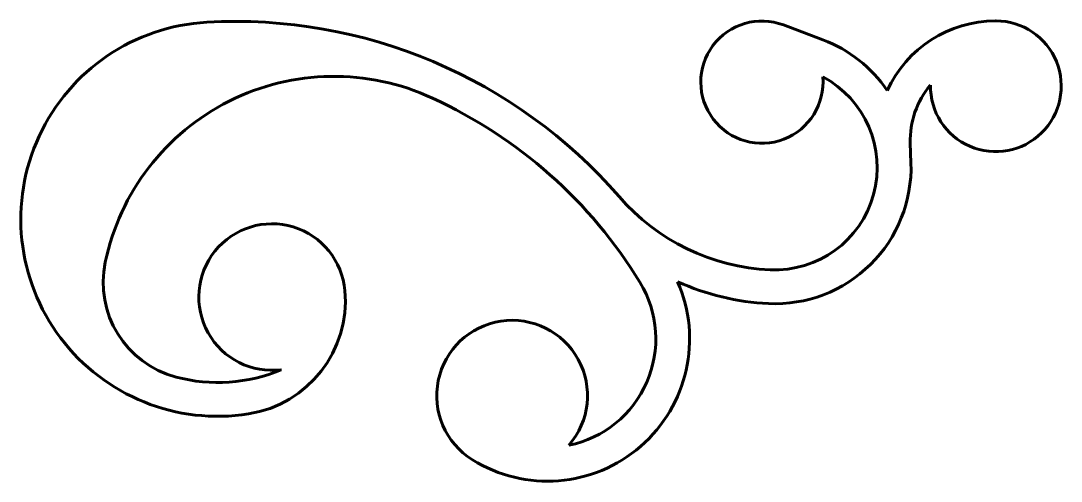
# Model space of a CAD drawing. Header units: millimetres. Extents: x 0 to 924, y -233 to 176.
import ezdxf

# ---------------------------------------------------------------- set-up
doc = ezdxf.new("R2010")
doc.units = ezdxf.units.MM
doc.linetypes.add('K5LT_BASIC', pattern=[0])

msp = doc.modelspace()

# ---------------------------------------------------------------- linework, layer by layer
at = {"color": 5, "linetype": 'K5LT_BASIC', "lineweight": 60}
for p, q in [((865.9, 175.94), (865.4, 175.94)), ((712.11, 159.11), (677.16, 172.29)), ((807.63, 118.94), (807.66, 118.93)), ((790.34, 49.82), (789.77, 67.48))]:
    msp.add_line(p, q, dxfattribs=at)
for centre, radius, start, end in [((658.01, 121.53), 54.25, 69.33521, 5.02326), ((865.73, 69.94), 106, 90.17827, 155.38724), ((865.69, 117.9), 58.04, 178.98909, 89.79635), ((175, 0), 175, 93.20648, 278.966), ((190.44, -275.57), 451, 40.93881, 93.20648), ((669.41, 45.9), 121, 34.30251, 69.33521), ((278.01, -80.79), 207.45, 65.07977, 168.152), ((669.41, 45.9), 91, 267.3716, 62.05327), ((865.73, 69.94), 76, 139.85773, 181.85655), ((190.44, -275.57), 421, 31.41946, 65.44121), ((669.41, 45.9), 121, 267.3716, 1.85655), ((673.9, 143.79), 189, 220.93881, 267.3716), ((223.03, -69.15), 65, 5.00342, 277.32459), ((160.12, -56.06), 87, 168.152, 255.13598), ((186.42, -72.35), 101.75, 278.966, 5.00342), ((467.56, -106.28), 126.26, 238.1384, 23.70115), ((467.56, -106.28), 96.26, 281.46446, 31.41946), ((673.9, 143.79), 219, 245.5261, 267.3716), ((436.23, -156.69), 66.91, 318.96059, 238.1384), ((175, 0), 145, 255.13598, 292.85321)]:
    msp.add_arc(centre, radius, start, end, dxfattribs=at)

doc.saveas('drawing.dxf')
